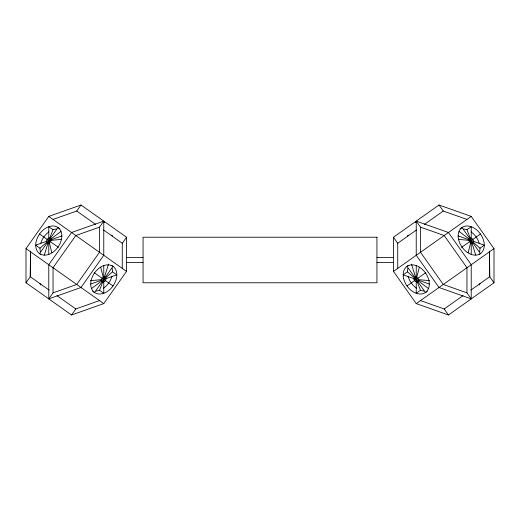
<?xml version="1.0" encoding="UTF-8"?>
<svg xmlns="http://www.w3.org/2000/svg" width="520" height="520" viewBox="0 0 520 520"><rect width="100%" height="100%" fill="white"/><g stroke="black" fill="none" stroke-linecap="round" stroke-linejoin="round"><path stroke-width="0.78" d="M416.819 277.141L419.334 267.176M468.124 252.824L471.224 240.558L458.627 239.395M44.278 255.099L48.068 242.853M104.474 277.147L108.498 264.134M49.627 238.394L53.04 229.723A15.99 11.31 -54.7 0 1 56.414 229.002M96.122 290.999A15.99 11.31 -54.7 0 0 99.502 290.277L102.915 281.606M407.44 236.379L408.239 234.988M415.435 222.508L416.234 221.117L448.448 232.505L471.224 264.719L471.224 298.883L439.01 287.495L416.234 255.281L416.234 221.117L420.498 227.143L444.184 235.521L466.96 267.728L466.96 292.858L471.224 298.883M479.219 285.012L480.019 283.621M26 248.612L48.776 216.398L80.99 205.01L126.542 237.224L126.542 271.388L103.766 303.602L71.552 314.99L26 282.776L26 248.612L103.766 303.602M26 282.776L30.264 276.75L30.511 251.27L30.264 276.75L49.134 290.095M53.04 219.414L76.726 211.042L80.99 205.01M48.776 298.883L80.99 287.495L103.766 255.281L103.766 221.117L71.552 232.505L48.776 264.719L48.776 298.883L53.04 292.858L76.726 284.479L99.502 252.272L99.502 227.143L103.766 221.117L104.566 222.508M71.552 314.99L75.816 308.958L99.502 300.586M122.278 268.372L122.278 243.25L126.542 237.224M40.423 251.615A15.99 11.31 -54.7 0 1 39.981 248.19L47.014 242.086M105.521 277.914L112.56 271.811A15.99 11.31 -54.7 0 0 112.112 268.385M50.707 239.122L60.983 231.472M91.552 288.529L101.835 280.878M393.458 237.224L439.01 205.01L471.224 216.398L494 248.612L494 282.776L448.448 314.99L416.234 303.602L393.458 271.388L393.458 237.224L397.722 243.25L397.722 268.372M397.722 243.25L416.488 229.977M424.404 224.38L443.274 211.042L466.96 219.414M393.458 271.388L471.224 216.398M408.219 265.525L407.004 266.383L425.471 292.5L427.297 291.207M460.168 228.794L461.994 227.5L480.454 253.617L479.238 254.475M407.888 268.385A15.99 11.31 54.7 0 0 407.44 271.811L403.182 274.827L429.293 284.057M463.587 229.002A15.99 11.31 54.7 0 1 466.96 229.723L471.224 226.714L471.224 254.41M407.004 285.968L425.874 272.623M461.584 247.377L480.454 234.033M423.878 290.999A15.99 11.31 54.7 0 1 420.498 290.277L416.234 293.286L416.234 265.59M479.576 251.615A15.99 11.31 54.7 0 0 480.019 248.19L484.282 245.174L458.166 235.944A15.99 11.31 54.7 0 1 477.75 230.874A15.99 11.31 54.7 0 1 477.75 254.858A15.99 11.31 54.7 0 1 458.166 235.944M416.234 303.602L494 248.612M420.498 300.586L444.184 308.958L463.06 295.62M470.866 290.095L489.736 276.75L489.489 251.27L489.736 276.75L494 282.776M61.834 235.944L35.718 245.174L39.981 248.19M99.502 227.143L75.816 235.521L53.04 267.728L53.04 292.858M90.708 284.057L116.818 274.827L112.56 271.811M61.373 239.395L48.776 240.558L51.877 252.824M90.383 280.677L101.4 279.663M126.542 257.543L143.059 257.543M376.942 257.543L393.458 257.543M126.542 262.457L143.059 262.457M376.942 262.457L393.458 262.457M418.6 279.663L429.618 280.677M466.96 292.858L443.274 284.479L420.498 252.272L420.498 227.143M76.726 211.042L95.596 224.38M103.513 229.977L122.278 243.25M48.776 216.398L126.542 271.388M59.833 228.794L58.006 227.5A15.99 11.31 -54.7 0 0 36.166 241.436A15.99 11.31 -54.7 0 0 52.156 252.739A15.99 11.31 -54.7 0 0 58.006 227.5L39.546 253.617L40.762 254.475M111.781 265.525L112.996 266.383A15.99 11.31 -54.7 0 1 107.146 291.623A15.99 11.31 -54.7 0 1 91.15 280.312A15.99 11.31 -54.7 0 1 112.996 266.383L94.53 292.5L92.703 291.207M53.04 229.723L48.776 226.714L48.776 254.41M39.546 234.033L58.416 247.377M94.127 272.623L112.996 285.968M99.502 290.277L103.766 293.286L103.766 265.59M56.94 295.62L75.816 308.958M459.017 231.472L469.293 239.122M418.165 280.878L428.447 288.529M472.986 242.086L480.019 248.19M407.44 271.811L414.479 277.914M439.01 205.01L443.274 211.042M444.184 308.958L448.448 314.99M111.761 234.988L112.56 236.379M39.981 283.621L40.781 285.012M466.96 229.723L470.373 238.394M417.085 281.606L420.498 290.277M471.933 242.853L475.722 255.099M411.502 264.134L415.526 277.147M100.666 267.176L103.181 277.141M416.468 288.178A15.99 11.31 54.7 0 1 408.076 276.315M470.997 231.822A15.99 11.31 54.7 0 1 479.382 243.685M40.619 243.685A15.99 11.31 -54.7 0 1 49.004 231.822M111.924 276.315A15.99 11.31 -54.7 0 1 103.532 288.178M376.942 237.224L143.059 237.224L143.059 282.776L376.942 282.776L376.942 237.224M403.624 278.564A15.99 11.31 54.7 0 0 425.471 292.5A15.99 11.31 54.7 0 0 419.614 267.261A15.99 11.31 54.7 0 0 403.624 278.564M469.007 240.403A2.815 1.989 54.7 0 0 472.849 242.853A2.815 1.989 54.7 0 0 471.816 238.42A2.815 1.989 54.7 0 0 469.007 240.403M414.018 279.286A2.815 1.989 54.7 0 0 417.859 281.736A2.815 1.989 54.7 0 0 416.832 277.297A2.815 1.989 54.7 0 0 414.018 279.286M49.368 242.703A2.815 1.989 -54.7 0 0 50.401 238.264A2.815 1.989 -54.7 0 0 46.559 240.714A2.815 1.989 -54.7 0 0 49.368 242.703M103.766 281.879A2.815 1.989 -54.7 0 0 105.749 277.517A2.815 1.989 -54.7 0 0 101.777 278.928A2.815 1.989 -54.7 0 0 103.766 281.879"/></g></svg>
